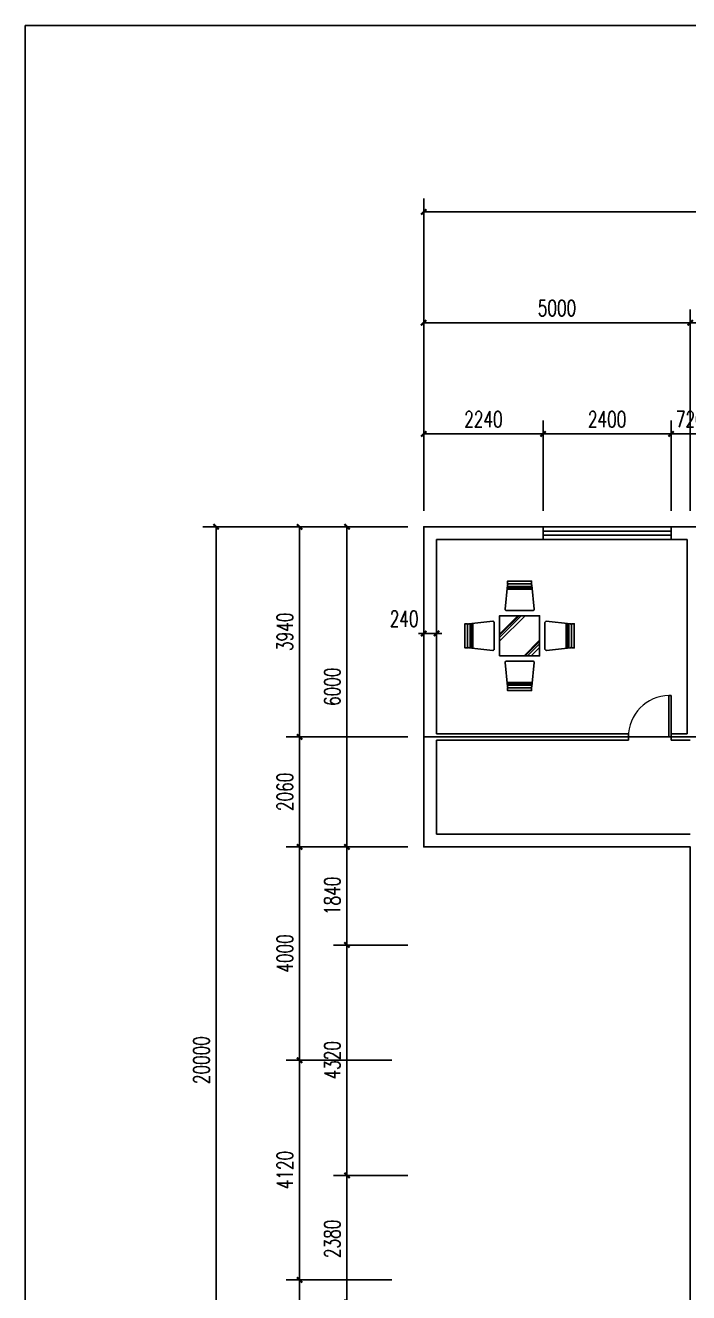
# Model space of a CAD drawing. Extents: x -76502 to 88679, y -12865 to 57615.
# Drawn here: x 17039 to 29482, y 33856 to 57615 of the extents above; entities that cross this region are included whole.
import ezdxf

# ---------------------------------------------------------------- set-up
doc = ezdxf.new("R2010")
doc.units = 0
doc.header["$LTSCALE"] = 1000
doc.header["$MEASUREMENT"] = 0
for name, color, linetype in [('edge', 180, 'Continuous'), ('GTV3_FOOTPRINT', 7, 'Continuous'), ('GTV3_OPENING', 7, 'Continuous'), ('GTV3_ZONE', 7, 'Continuous'), ('LVTRY', 6, 'Continuous'), ('PUB_DIM', 3, 'Continuous'), ('WALL', 9, 'Continuous'), ('WINDOW', 4, 'Continuous')]:
    doc.layers.add(name, color=color, linetype=linetype)
doc.styles.add('_TCH_DIM_T3', font='SIMPLEX', dxfattribs={"width": 0.705882, "bigfont": 'GBCBIG'})
doc.dimstyles.new('_TCH_ARCH&&100', dxfattribs={"dimtxt": 297.5, "dimasz": 100, "dimexe": 250, "dimexo": 300, "dimgap": 126.25, "dimtad": 1, "dimdec": 0, "dimtxsty": '_TCH_DIM_T3', "dimblk": 'ARCHTICK', "dimcen": 2.5, "dimclrt": 7, "dimazin": 2, "dimtfac": 1, "dimtdec": 0, "dimtix": 1, "dimtmove": 2, "dimatfit": 3, "dimfxl": 100})

# ---------------------------------------------------------------- blocks, each defined once
blk = doc.blocks.new('_ArchTick')
at = {"color": 0, "linetype": 'ByBlock', "const_width": 0.4}
blk.add_lwpolyline([(-0.5, -0.5), (0.5, 0.5)], dxfattribs=at)
blk = doc.blocks.new('*D204')
at = {"layer": 'Defpoints', "color": 0, "transparency": 16777216}
for p in [(23072, 48214), (24512, 48214), (24512, 42214)]:
    blk.add_point(p, dxfattribs=at)
at = {"layer": 'PUB_DIM', "color": 0, "lineweight": -2, "transparency": 16777216}
for p, q in [((24212, 48214), (22822, 48214)), ((23072, 42214), (23072, 48214)), ((24212, 42214), (22822, 42214))]:
    blk.add_line(p, q, dxfattribs=at)
at = {"layer": 'PUB_DIM', "color": 0, "lineweight": -2, "transparency": 16777216, "xscale": 100, "yscale": 100, "zscale": 100}
for p, rotation in [((23072, 48214), 90), ((23072, 42214), 270)]:
    blk.add_blockref('_ArchTick', p, dxfattribs=dict(at, rotation=rotation))
at = {"layer": 'PUB_DIM', "color": 7, "transparency": 16777216, "insert": (22797, 45214), "char_height": 297.5, "attachment_point": 5, "rotation": 90, "style": '_TCH_DIM_T3'}
blk.add_mtext('\\A1;6000', dxfattribs=at)
blk = doc.blocks.new('*D205')
at = {"layer": 'Defpoints', "color": 0, "transparency": 16777216}
for p in [(23072, 42214), (24512, 42214), (24512, 40373)]:
    blk.add_point(p, dxfattribs=at)
at = {"layer": 'PUB_DIM', "color": 0, "lineweight": -2, "transparency": 16777216}
for p, q in [((24212, 42214), (22822, 42214)), ((23072, 40373), (23072, 42214)), ((24212, 40373), (22822, 40373))]:
    blk.add_line(p, q, dxfattribs=at)
at = {"layer": 'PUB_DIM', "color": 0, "lineweight": -2, "transparency": 16777216, "xscale": 100, "yscale": 100, "zscale": 100}
for p, rotation in [((23072, 42214), 90), ((23072, 40373), 270)]:
    blk.add_blockref('_ArchTick', p, dxfattribs=dict(at, rotation=rotation))
at = {"layer": 'PUB_DIM', "color": 7, "transparency": 16777216, "insert": (22797, 41294), "char_height": 297.5, "attachment_point": 5, "rotation": 90, "style": '_TCH_DIM_T3'}
blk.add_mtext('\\A1;1840', dxfattribs=at)
blk = doc.blocks.new('*D206')
at = {"layer": 'Defpoints', "color": 0, "transparency": 16777216}
for p in [(23072, 40373), (24512, 40373), (24512, 36053)]:
    blk.add_point(p, dxfattribs=at)
at = {"layer": 'PUB_DIM', "color": 0, "lineweight": -2, "transparency": 16777216}
for p, q in [((24212, 40373), (22822, 40373)), ((23072, 36053), (23072, 40373)), ((24212, 36053), (22822, 36053))]:
    blk.add_line(p, q, dxfattribs=at)
at = {"layer": 'PUB_DIM', "color": 0, "lineweight": -2, "transparency": 16777216, "xscale": 100, "yscale": 100, "zscale": 100}
for p, rotation in [((23072, 40373), 90), ((23072, 36053), 270)]:
    blk.add_blockref('_ArchTick', p, dxfattribs=dict(at, rotation=rotation))
at = {"layer": 'PUB_DIM', "color": 7, "transparency": 16777216, "insert": (22797, 38213), "char_height": 297.5, "attachment_point": 5, "rotation": 90, "style": '_TCH_DIM_T3'}
blk.add_mtext('\\A1;4320', dxfattribs=at)
blk = doc.blocks.new('*D207')
at = {"layer": 'Defpoints', "color": 0, "transparency": 16777216}
for p in [(23072, 36053), (24512, 36053), (24512, 33674)]:
    blk.add_point(p, dxfattribs=at)
at = {"layer": 'PUB_DIM', "color": 0, "lineweight": -2, "transparency": 16777216}
for p, q in [((24212, 36053), (22822, 36053)), ((23072, 33674), (23072, 36053)), ((24212, 33674), (22822, 33674))]:
    blk.add_line(p, q, dxfattribs=at)
at = {"layer": 'PUB_DIM', "color": 0, "lineweight": -2, "transparency": 16777216, "xscale": 100, "yscale": 100, "zscale": 100}
for p, rotation in [((23072, 36053), 90), ((23072, 33674), 270)]:
    blk.add_blockref('_ArchTick', p, dxfattribs=dict(at, rotation=rotation))
at = {"layer": 'PUB_DIM', "color": 7, "transparency": 16777216, "insert": (22797, 34864), "char_height": 297.5, "attachment_point": 5, "rotation": 90, "style": '_TCH_DIM_T3'}
blk.add_mtext('\\A1;2380', dxfattribs=at)
blk = doc.blocks.new('*D220')
at = {"layer": 'Defpoints', "color": 0, "transparency": 16777216}
for p in [(20617, 48214), (24512, 48214), (24512, 28214)]:
    blk.add_point(p, dxfattribs=at)
at = {"layer": 'PUB_DIM', "color": 0, "lineweight": -2, "transparency": 16777216}
for p, q in [((24212, 48214), (20367, 48214)), ((20617, 28214), (20617, 48214)), ((24212, 28214), (20367, 28214))]:
    blk.add_line(p, q, dxfattribs=at)
at = {"layer": 'PUB_DIM', "color": 0, "lineweight": -2, "transparency": 16777216, "xscale": 100, "yscale": 100, "zscale": 100}
for p, rotation in [((20617, 48214), 90), ((20617, 28214), 270)]:
    blk.add_blockref('_ArchTick', p, dxfattribs=dict(at, rotation=rotation))
at = {"layer": 'PUB_DIM', "color": 7, "transparency": 16777216, "insert": (20342, 38214), "char_height": 297.5, "attachment_point": 5, "rotation": 90, "style": '_TCH_DIM_T3'}
blk.add_mtext('\\A1;20000', dxfattribs=at)
blk = doc.blocks.new('*D221')
at = {"layer": 'Defpoints', "color": 0, "transparency": 16777216}
for p in [(22183, 42214), (24212, 42214), (24212, 38213)]:
    blk.add_point(p, dxfattribs=at)
at = {"layer": 'PUB_DIM', "color": 0, "lineweight": -2, "transparency": 16777216}
for p, q in [((23912, 42214), (21933, 42214)), ((22183, 38213), (22183, 42214)), ((23912, 38213), (21933, 38213))]:
    blk.add_line(p, q, dxfattribs=at)
at = {"layer": 'PUB_DIM', "color": 0, "lineweight": -2, "transparency": 16777216, "xscale": 100, "yscale": 100, "zscale": 100}
for p, rotation in [((22183, 42214), 90), ((22183, 38213), 270)]:
    blk.add_blockref('_ArchTick', p, dxfattribs=dict(at, rotation=rotation))
at = {"layer": 'PUB_DIM', "color": 7, "transparency": 16777216, "insert": (21908, 40214), "char_height": 297.5, "attachment_point": 5, "rotation": 90, "style": '_TCH_DIM_T3'}
blk.add_mtext('\\A1;4000', dxfattribs=at)
blk = doc.blocks.new('*D222')
at = {"layer": 'Defpoints', "color": 0, "transparency": 16777216}
for p in [(22183, 38213), (24212, 38213), (24212, 34094)]:
    blk.add_point(p, dxfattribs=at)
at = {"layer": 'PUB_DIM', "color": 0, "lineweight": -2, "transparency": 16777216}
for p, q in [((23912, 38213), (21933, 38213)), ((22183, 34094), (22183, 38213)), ((23912, 34094), (21933, 34094))]:
    blk.add_line(p, q, dxfattribs=at)
at = {"layer": 'PUB_DIM', "color": 0, "lineweight": -2, "transparency": 16777216, "xscale": 100, "yscale": 100, "zscale": 100}
for p, rotation in [((22183, 38213), 90), ((22183, 34094), 270)]:
    blk.add_blockref('_ArchTick', p, dxfattribs=dict(at, rotation=rotation))
at = {"layer": 'PUB_DIM', "color": 7, "transparency": 16777216, "insert": (21908, 36154), "char_height": 297.5, "attachment_point": 5, "rotation": 90, "style": '_TCH_DIM_T3'}
blk.add_mtext('\\A1;4120', dxfattribs=at)
blk = doc.blocks.new('*D223')
at = {"layer": 'Defpoints', "color": 0, "transparency": 16777216}
for p in [(22183, 34094), (24212, 34094), (24212, 32154)]:
    blk.add_point(p, dxfattribs=at)
at = {"layer": 'PUB_DIM', "color": 0, "lineweight": -2, "transparency": 16777216}
for p, q in [((23912, 34094), (21933, 34094)), ((22183, 32154), (22183, 34094)), ((23912, 32154), (21933, 32154))]:
    blk.add_line(p, q, dxfattribs=at)
at = {"layer": 'PUB_DIM', "color": 0, "lineweight": -2, "transparency": 16777216, "xscale": 100, "yscale": 100, "zscale": 100}
for p, rotation in [((22183, 34094), 90), ((22183, 32154), 270)]:
    blk.add_blockref('_ArchTick', p, dxfattribs=dict(at, rotation=rotation))
at = {"layer": 'PUB_DIM', "color": 7, "transparency": 16777216, "insert": (21908, 33124), "char_height": 297.5, "attachment_point": 5, "rotation": 90, "style": '_TCH_DIM_T3'}
blk.add_mtext('\\A1;1940', dxfattribs=at)
blk = doc.blocks.new('*D225')
at = {"layer": 'Defpoints', "color": 0, "transparency": 16777216}
for p in [(22183, 48214), (24512, 48214), (24512, 44274)]:
    blk.add_point(p, dxfattribs=at)
at = {"layer": 'PUB_DIM', "color": 0, "lineweight": -2, "transparency": 16777216}
for p, q in [((24212, 48214), (21933, 48214)), ((22183, 44274), (22183, 48214)), ((24212, 44274), (21933, 44274))]:
    blk.add_line(p, q, dxfattribs=at)
at = {"layer": 'PUB_DIM', "color": 0, "lineweight": -2, "transparency": 16777216, "xscale": 100, "yscale": 100, "zscale": 100}
for p, rotation in [((22183, 48214), 90), ((22183, 44274), 270)]:
    blk.add_blockref('_ArchTick', p, dxfattribs=dict(at, rotation=rotation))
at = {"layer": 'PUB_DIM', "color": 7, "transparency": 16777216, "insert": (21908, 46244), "char_height": 297.5, "attachment_point": 5, "rotation": 90, "style": '_TCH_DIM_T3'}
blk.add_mtext('\\A1;3940', dxfattribs=at)
blk = doc.blocks.new('*D226')
at = {"layer": 'Defpoints', "color": 0, "transparency": 16777216}
for p in [(22183, 44274), (24512, 44274), (24512, 42214)]:
    blk.add_point(p, dxfattribs=at)
at = {"layer": 'PUB_DIM', "color": 0, "lineweight": -2, "transparency": 16777216}
for p, q in [((24212, 44274), (21933, 44274)), ((22183, 42214), (22183, 44274)), ((24212, 42214), (21933, 42214))]:
    blk.add_line(p, q, dxfattribs=at)
at = {"layer": 'PUB_DIM', "color": 0, "lineweight": -2, "transparency": 16777216, "xscale": 100, "yscale": 100, "zscale": 100}
for p, rotation in [((22183, 44274), 90), ((22183, 42214), 270)]:
    blk.add_blockref('_ArchTick', p, dxfattribs=dict(at, rotation=rotation))
at = {"layer": 'PUB_DIM', "color": 7, "transparency": 16777216, "insert": (21908, 43244), "char_height": 297.5, "attachment_point": 5, "rotation": 90, "style": '_TCH_DIM_T3'}
blk.add_mtext('\\A1;2060', dxfattribs=at)
blk = doc.blocks.new('*D227')
at = {"layer": 'Defpoints', "color": 0, "transparency": 16777216}
for p in [(24512, 46214), (24752, 46214), (24752, 46214)]:
    blk.add_point(p, dxfattribs=at)
at = {"layer": 'PUB_DIM', "color": 0, "lineweight": -2, "transparency": 16777216}
for p, q in [((24512, 46514), (24512, 46464)), ((24512, 46214), (24412, 46214)), ((24512, 46214), (24752, 46214)), ((24752, 46214), (24852, 46214)), ((24752, 45914), (24752, 45964))]:
    blk.add_line(p, q, dxfattribs=at)
at = {"layer": 'PUB_DIM', "color": 0, "lineweight": -2, "transparency": 16777216, "xscale": 100, "yscale": 100, "zscale": 100}
blk.add_blockref('_ArchTick', (24512, 46214), dxfattribs=at)
at = {"layer": 'PUB_DIM', "color": 0, "lineweight": -2, "transparency": 16777216, "xscale": 100, "yscale": 100, "zscale": 100, "rotation": 180}
blk.add_blockref('_ArchTick', (24752, 46214), dxfattribs=at)
at = {"layer": 'PUB_DIM', "color": 7, "transparency": 16777216, "insert": (24145, 46489), "char_height": 297.5, "attachment_point": 5, "style": '_TCH_DIM_T3'}
blk.add_mtext('\\A1;240', dxfattribs=at)
blk = doc.blocks.new('*D228')
at = {"layer": 'Defpoints', "color": 0, "transparency": 16777216}
for p in [(49512, 54116), (24512, 48214), (49512, 48214)]:
    blk.add_point(p, dxfattribs=at)
at = {"layer": 'PUB_DIM', "color": 0, "lineweight": -2, "transparency": 16777216}
for p, q in [((24512, 48514), (24512, 54366)), ((49512, 48514), (49512, 54366)), ((24512, 54116), (49512, 54116))]:
    blk.add_line(p, q, dxfattribs=at)
at = {"layer": 'PUB_DIM', "color": 0, "lineweight": -2, "transparency": 16777216, "xscale": 100, "yscale": 100, "zscale": 100, "rotation": 180}
blk.add_blockref('_ArchTick', (24512, 54116), dxfattribs=at)
at = {"layer": 'PUB_DIM', "color": 0, "lineweight": -2, "transparency": 16777216, "xscale": 100, "yscale": 100, "zscale": 100}
blk.add_blockref('_ArchTick', (49512, 54116), dxfattribs=at)
at = {"layer": 'PUB_DIM', "color": 7, "transparency": 16777216, "insert": (37012, 54391), "char_height": 297.5, "attachment_point": 5, "style": '_TCH_DIM_T3'}
blk.add_mtext('\\A1;25000', dxfattribs=at)
blk = doc.blocks.new('*D230')
at = {"layer": 'Defpoints', "color": 0, "transparency": 16777216}
for p in [(29512, 52039), (24512, 48214), (29512, 48214)]:
    blk.add_point(p, dxfattribs=at)
at = {"layer": 'PUB_DIM', "color": 0, "lineweight": -2, "transparency": 16777216}
for p, q in [((24512, 48514), (24512, 52289)), ((29512, 48514), (29512, 52289)), ((24512, 52039), (29512, 52039))]:
    blk.add_line(p, q, dxfattribs=at)
at = {"layer": 'PUB_DIM', "color": 0, "lineweight": -2, "transparency": 16777216, "xscale": 100, "yscale": 100, "zscale": 100, "rotation": 180}
blk.add_blockref('_ArchTick', (24512, 52039), dxfattribs=at)
at = {"layer": 'PUB_DIM', "color": 0, "lineweight": -2, "transparency": 16777216, "xscale": 100, "yscale": 100, "zscale": 100}
blk.add_blockref('_ArchTick', (29512, 52039), dxfattribs=at)
at = {"layer": 'PUB_DIM', "color": 7, "transparency": 16777216, "insert": (27012, 52314), "char_height": 297.5, "attachment_point": 5, "style": '_TCH_DIM_T3'}
blk.add_mtext('\\A1;5000', dxfattribs=at)
blk = doc.blocks.new('*D231')
at = {"layer": 'Defpoints', "color": 0, "transparency": 16777216}
for p in [(34452, 52039), (29512, 48214), (34452, 48214)]:
    blk.add_point(p, dxfattribs=at)
at = {"layer": 'PUB_DIM', "color": 0, "lineweight": -2, "transparency": 16777216}
for p, q in [((29512, 48514), (29512, 52289)), ((34452, 48514), (34452, 52289)), ((29512, 52039), (34452, 52039))]:
    blk.add_line(p, q, dxfattribs=at)
at = {"layer": 'PUB_DIM', "color": 0, "lineweight": -2, "transparency": 16777216, "xscale": 100, "yscale": 100, "zscale": 100, "rotation": 180}
blk.add_blockref('_ArchTick', (29512, 52039), dxfattribs=at)
at = {"layer": 'PUB_DIM', "color": 0, "lineweight": -2, "transparency": 16777216, "xscale": 100, "yscale": 100, "zscale": 100}
blk.add_blockref('_ArchTick', (34452, 52039), dxfattribs=at)
at = {"layer": 'PUB_DIM', "color": 7, "transparency": 16777216, "insert": (31982, 52314), "char_height": 297.5, "attachment_point": 5, "style": '_TCH_DIM_T3'}
blk.add_mtext('\\A1;4940', dxfattribs=at)
blk = doc.blocks.new('*D234')
at = {"layer": 'Defpoints', "color": 0, "transparency": 16777216}
for p in [(26752, 49955), (24512, 48214), (26752, 48214)]:
    blk.add_point(p, dxfattribs=at)
at = {"layer": 'PUB_DIM', "color": 0, "lineweight": -2, "transparency": 16777216}
for p, q in [((24512, 48514), (24512, 50205)), ((26752, 48514), (26752, 50205)), ((24512, 49955), (26752, 49955))]:
    blk.add_line(p, q, dxfattribs=at)
at = {"layer": 'PUB_DIM', "color": 0, "lineweight": -2, "transparency": 16777216, "xscale": 100, "yscale": 100, "zscale": 100, "rotation": 180}
blk.add_blockref('_ArchTick', (24512, 49955), dxfattribs=at)
at = {"layer": 'PUB_DIM', "color": 0, "lineweight": -2, "transparency": 16777216, "xscale": 100, "yscale": 100, "zscale": 100}
blk.add_blockref('_ArchTick', (26752, 49955), dxfattribs=at)
at = {"layer": 'PUB_DIM', "color": 7, "transparency": 16777216, "insert": (25632, 50230), "char_height": 297.5, "attachment_point": 5, "style": '_TCH_DIM_T3'}
blk.add_mtext('\\A1;2240', dxfattribs=at)
blk = doc.blocks.new('*D235')
at = {"layer": 'Defpoints', "color": 0, "transparency": 16777216}
for p in [(29152, 49955), (26752, 48214), (29152, 48214)]:
    blk.add_point(p, dxfattribs=at)
at = {"layer": 'PUB_DIM', "color": 0, "lineweight": -2, "transparency": 16777216}
for p, q in [((26752, 48514), (26752, 50205)), ((29152, 48514), (29152, 50205)), ((26752, 49955), (29152, 49955))]:
    blk.add_line(p, q, dxfattribs=at)
at = {"layer": 'PUB_DIM', "color": 0, "lineweight": -2, "transparency": 16777216, "xscale": 100, "yscale": 100, "zscale": 100, "rotation": 180}
blk.add_blockref('_ArchTick', (26752, 49955), dxfattribs=at)
at = {"layer": 'PUB_DIM', "color": 0, "lineweight": -2, "transparency": 16777216, "xscale": 100, "yscale": 100, "zscale": 100}
blk.add_blockref('_ArchTick', (29152, 49955), dxfattribs=at)
at = {"layer": 'PUB_DIM', "color": 7, "transparency": 16777216, "insert": (27952, 50230), "char_height": 297.5, "attachment_point": 5, "style": '_TCH_DIM_T3'}
blk.add_mtext('\\A1;2400', dxfattribs=at)
blk = doc.blocks.new('*D236')
at = {"layer": 'Defpoints', "color": 0, "transparency": 16777216}
for p in [(29872, 49955), (29152, 48214), (29872, 48214)]:
    blk.add_point(p, dxfattribs=at)
at = {"layer": 'PUB_DIM', "color": 0, "lineweight": -2, "transparency": 16777216}
for p, q in [((29152, 48514), (29152, 50205)), ((29872, 48514), (29872, 50205)), ((29152, 49955), (29052, 49955)), ((29152, 49955), (29872, 49955)), ((29872, 49955), (29972, 49955))]:
    blk.add_line(p, q, dxfattribs=at)
at = {"layer": 'PUB_DIM', "color": 0, "lineweight": -2, "transparency": 16777216, "xscale": 100, "yscale": 100, "zscale": 100}
blk.add_blockref('_ArchTick', (29152, 49955), dxfattribs=at)
at = {"layer": 'PUB_DIM', "color": 0, "lineweight": -2, "transparency": 16777216, "xscale": 100, "yscale": 100, "zscale": 100, "rotation": 180}
blk.add_blockref('_ArchTick', (29872, 49955), dxfattribs=at)
at = {"layer": 'PUB_DIM', "color": 7, "transparency": 16777216, "insert": (29512, 50230), "char_height": 297.5, "attachment_point": 5, "style": '_TCH_DIM_T3'}
blk.add_mtext('\\A1;720', dxfattribs=at)
blk = doc.blocks.new('$DorLib2D$00000001')
for p, q in [((0.45, 0.975), (0.5, 0.975)), ((0.45, 0), (0.45, 0.975)), ((0.5, 0), (0.5, 0.975)), ((0.5, 0), (0.45, 0))]:
    blk.add_line(p, q)
at = {"lineweight": 13}
blk.add_arc((0.475, 0), 0.975, 91.4693, 180, dxfattribs=at)
blk = doc.blocks.new('$TCHSYS$WIN2D')
for p, q in [((-0.5, 0.5), (0.5, 0.5)), ((-0.5, 0.5), (-0.5, -0.5)), ((0.5, 0.5), (0.5, -0.5)), ((0.5, 0.1667), (-0.5, 0.1667)), ((0.5, -0.1667), (-0.5, -0.1667)), ((-0.5, -0.5), (0.5, -0.5))]:
    blk.add_line(p, q)
blk = doc.blocks.new('$plan$00002676')
for p, q in [((-225, 975, 0), (225, 975, 0)), ((235, 876, 0), (-235, 876, 0)), ((232, 906, 0), (-232, 906, 0)), ((230, 926, 0), (-230, 926, 0)), ((-375, 11, 0), (-11, 375, 0)), ((-375, -31, 0), (31, 375, 0)), ((-375, -102, 0), (102, 375, 0)), ((-375, 33, 0), (-33, 375, 0)), ((-975, -225, 0), (-975, 225, 0)), ((-926, 230, 0), (-926, -230, 0)), ((-906, 232, 0), (-906, -232, 0)), ((-876, 235, 0), (-876, -235, 0)), ((876, -235, 0), (876, 235, 0)), ((906, -232, 0), (906, 232, 0)), ((926, -230, 0), (926, 230, 0)), ((975, 225, 0), (975, -225, 0)), ((83, -375, 0), (375, -83, 0)), ((104, -375, 0), (375, -104, 0)), ((147, -375, 0), (375, -147, 0)), ((217, -375, 0), (375, -217, 0)), ((-235, -876, 0), (235, -876, 0)), ((-232, -906, 0), (232, -906, 0)), ((-230, -926, 0), (230, -926, 0)), ((225, -975, 0), (-225, -975, 0))]:
    blk.add_line(p, q)
at = {"elevation": 0}
for points in [[(225, 975), (225, 1025), (-225, 1025), (-225, 975), (-202, 975, 0.385314), (-227, 952), (-272, 500, 0.414214), (-247, 475), (247, 475, 0.443716), (272, 502), (227, 952, 0.385314), (202, 975), (225, 975)], [(-975, 225), (-1025, 225), (-1025, -225), (-975, -225), (-975, -202, 0.385314), (-952, -227), (-500, -272, 0.414214), (-475, -247), (-475, 247, 0.443716), (-502, 272), (-952, 227, 0.385314), (-975, 202), (-975, 225)], [(975, -225), (1025, -225), (1025, 225), (975, 225), (975, 202, 0.385314), (952, 227), (500, 272, 0.414214), (475, 247), (475, -247, 0.443716), (502, -272), (952, -227, 0.385314), (975, -202), (975, -225)], [(-225, -975), (-225, -1025), (225, -1025), (225, -975), (202, -975, 0.385314), (227, -952), (272, -500, 0.414214), (247, -475), (-247, -475, 0.443716), (-272, -502), (-227, -952, 0.385314), (-202, -975), (-225, -975)]]:
    blk.add_lwpolyline(points, format="xyb", close=True, dxfattribs=at)
blk.add_lwpolyline([(-375, -375), (-375, 375), (375, 375), (375, -375)], close=True, dxfattribs=at)

msp = doc.modelspace()

# ---------------------------------------------------------------- linework, layer by layer
at = {"layer": 'edge'}
msp.add_lwpolyline([(17038.9, 57614.5), (57216.4, 57614.5), (57216.4, 18101.7), (17038.9, 18101.7)], close=True, dxfattribs=at)
at = {"layer": 'GTV3_FOOTPRINT'}
msp.add_lwpolyline([(29511.8, 28213.6), (29511.8, 42213.6), (24511.8, 42213.6), (24511.8, 48213.6), (39511.8, 48213.6), (39511.8, 34213.6), (49511.8, 34213.6), (49511.8, 28213.6)], close=True, dxfattribs=at)
at = {"layer": 'GTV3_OPENING'}
msp.add_lwpolyline([(26751.8, 47973.6), (29151.8, 47973.6), (29151.8, 48213.6), (26751.8, 48213.6)], close=True, dxfattribs=at)
at = {"layer": 'GTV3_ZONE'}
for p, q in [((35571.8, 44273.6), (24511.8, 44273.6)), ((24511.8, 44273.6), (29511.8, 44273.6))]:
    msp.add_line(p, q, dxfattribs=at)
at = {"layer": 'WALL'}
for p, q in [((24511.8, 48213.6), (24511.8, 44213.6)), ((26751.8, 48213.6), (24511.8, 48213.6)), ((26751.8, 47973.6), (26751.8, 48213.6)), ((29511.8, 48213.6), (29151.8, 48213.6)), ((29151.8, 48213.6), (29151.8, 47973.6)), ((24751.8, 47973.6), (24751.8, 44333.6)), ((24751.8, 47973.6), (26751.8, 47973.6)), ((29151.8, 47973.6), (29451.8, 47973.6)), ((29451.8, 44333.6), (29451.8, 47973.6)), ((24511.8, 44213.6), (24511.8, 42213.6)), ((28351.8, 44333.6), (24751.8, 44333.6)), ((24751.8, 44213.6), (24751.8, 42453.6)), ((24751.8, 44213.6), (28351.8, 44213.6)), ((28351.8, 44213.6), (28351.8, 44333.6)), ((29451.8, 44333.6), (29151.8, 44333.6)), ((29151.8, 44333.6), (29151.8, 44213.6)), ((29151.8, 44213.6), (29511.8, 44213.6)), ((24751.8, 42453.6), (29511.8, 42453.6)), ((24511.8, 42213.6), (29511.8, 42213.6))]:
    msp.add_line(p, q, dxfattribs=at)

# ---------------------------------------------------------------- block references
at = {"layer": 'LVTRY'}
msp.add_blockref('$plan$00002676', (26310.8, 46169.4), dxfattribs=at)
at = {"layer": 'WINDOW', "xscale": 2400, "yscale": 240, "zscale": 2400, "rotation": 180}
msp.add_blockref('$TCHSYS$WIN2D', (27951.8, 48093.6), dxfattribs=at)
at = {"layer": 'WINDOW', "xscale": 800, "yscale": 800, "zscale": 800}
msp.add_blockref('$DorLib2D$00000001', (28751.8, 44273.6), dxfattribs=at)

# ---------------------------------------------------------------- dimensions: what is measured, and where the dimension line sits
at = {"layer": 'PUB_DIM'}
for p1, p2, distance, picture, middle in [((24511.8, 48213.6), (49511.8, 48213.6), 5902.4, '*D228', (37011.8, 54390.9)), ((24511.8, 48213.6), (29511.8, 48213.6), 3825.8, '*D230', (27011.8, 52314.4)), ((29511.8, 48213.6), (34451.8, 48213.6), 3825.8, '*D231', (31981.8, 52314.4)), ((24511.8, 48213.6), (26751.8, 48213.6), 1741.6, '*D234', (25631.8, 50230.1)), ((26751.8, 48213.6), (29151.8, 48213.6), 1741.6, '*D235', (27951.8, 50230.1)), ((29151.8, 48213.6), (29871.8, 48213.6), 1741.6, '*D236', (29511.8, 50230.1)), ((24511.8, 28213.6), (24511.8, 48213.6), 3895.1, '*D220', (20341.7, 38213.6)), ((24511.8, 44273.6), (24511.8, 48213.6), 2328.9, '*D225', (21907.9, 46243.6)), ((24511.8, 42213.6), (24511.8, 48213.6), 1439.4, '*D204', (22797.3, 45213.6)), ((24511.8, 42213.6), (24511.8, 44273.6), 2328.9, '*D226', (21907.9, 43243.6)), ((24211.8, 38213.5), (24211.8, 42213.6), 2028.9, '*D221', (21907.9, 40213.5)), ((24511.8, 40373.5), (24511.8, 42213.6), 1439.4, '*D205', (22797.3, 41293.5)), ((24511.8, 36053.5), (24511.8, 40373.5), 1439.4, '*D206', (22797.3, 38213.5)), ((24211.8, 34093.6), (24211.8, 38213.5), 2028.9, '*D222', (21907.9, 36153.5)), ((24511.8, 33673.6), (24511.8, 36053.5), 1439.4, '*D207', (22797.3, 34863.5)), ((24211.8, 32153.6), (24211.8, 34093.6), 2028.9, '*D223', (21907.9, 33123.6))]:
    dim = msp.add_aligned_dim(p1=p1, p2=p2, distance=distance, dimstyle='_TCH_ARCH&&100', dxfattribs=at)
    dim.commit()
    dim.dimension.update_dxf_attribs({"geometry": picture, "text_midpoint": middle})
dim = msp.add_linear_dim(base=(24751.8, 46213.6), p1=(24511.8, 46213.6), p2=(24751.8, 46213.6), angle=0, dimstyle='_TCH_ARCH&&100', dxfattribs=at)
dim.commit()
dim.dimension.update_dxf_attribs({"geometry": '*D227', "text_midpoint": (24145.1, 46488.6), "dimtype": 129})

doc.saveas('drawing.dxf')
